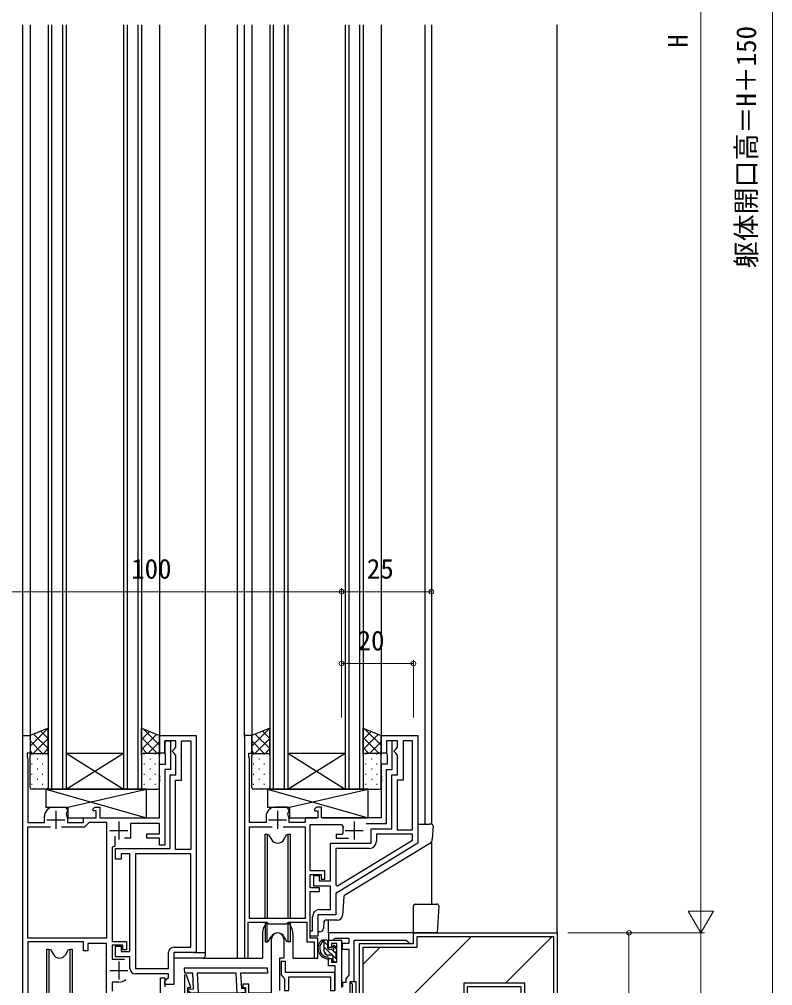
# Model space of a CAD drawing. Units: millimetres, scale not verified. Extents: x -437 to 438, y -681 to 679.
# Drawn here: x -291.5 to -81.8, y -34.2 to 234.9 of the extents above; entities that cross this region are included whole.
import ezdxf
from ezdxf.enums import TextEntityAlignment as Align

# ---------------------------------------------------------------- set-up
doc = ezdxf.new("R2010")
doc.units = ezdxf.units.MM
doc.header["$LTSCALE"] = 4
for name, color, linetype in [('0-2_YKK_11', 7, 'Continuous'), ('0-3_YKK_12', 2, 'Continuous'), ('0-4_YKK_13', 4, 'Continuous'), ('0-7_YSS_K', 3, 'Continuous')]:
    doc.layers.add(name, color=color, linetype=linetype)
doc.layers.add('0-5_YKK_D', color=6, linetype='Continuous', lineweight=18)
doc.styles.add('ＭＳ ゴシック', font='')
doc.styles.get('ＭＳ ゴシック').set_extended_font_data('MS Gothic')

msp = doc.modelspace()

# ---------------------------------------------------------------- linework, layer by layer
at = {"layer": '0-2_YKK_11'}
for p, q in [((-281.302, 14.516), (-281.302, 9.516)), ((-219.602, 14.516), (-219.602, 9.516)), ((-283.802, 12.016), (-278.802, 12.016)), ((-263.802, 11.516), (-263.802, 6.516)), ((-222.102, 12.016), (-217.102, 12.016)), ((-198.302, 11.516), (-198.302, 6.516)), ((-266.302, 9.016), (-261.302, 9.016)), ((-200.802, 9.016), (-195.802, 9.016)), ((-263.802, -27.484), (-263.802, -32.484)), ((-266.302, -29.984), (-261.302, -29.984))]:
    msp.add_line(p, q, dxfattribs=at)
for points in [[(-270.602, -57.484), (-270.602, -48.484), (-272.602, -48.484), (-272.602, -50.484), (-273.602, -50.484), (-273.602, -48.484), (-278.302, -48.484), (-278.802, -48.984), (-283.802, -48.984), (-284.302, -48.484), (-289.502, -48.484), (-289.502, -58.484), (-290.502, -58.484), (-290.502, 35.516), (-288.502, 35.516), (-288.502, 30.516), (-289.302, 30.516), (-289.302, 29.516), (-289.102, 28.967), (-289.102, 11.216), (-284.502, 11.216), (-284.502, 13.016)], [(-260.702, -29.384), (-260.702, -26.184), (-264.702, -26.184), (-264.702, -23.184), (-263.202, -23.184), (-263.202, -24.684), (-260.702, -24.684), (-260.702, 2.516), (-263.202, 2.516), (-263.202, 1.016), (-264.702, 1.016), (-264.702, 4.016), (-249.502, 4.016), (-249.502, 24.516), (-247.902, 24.516), (-247.902, 30.016), (-248.402, 30.516), (-248.902, 31.016), (-248.902, 31.216), (-248.402, 31.716), (-247.902, 32.216), (-247.902, 34.016), (-251.002, 34.016), (-251.002, 30.516), (-252.502, 30.516), (-252.502, 35.516), (-242.302, 35.516)], [(-242.302, 35.516), (-242.302, -24.984), (-248.502, -24.984), (-248.502, -33.884), (-251.002, -33.884), (-251.002, -32.884), (-250.502, -32.384), (-250.002, -31.884), (-250.002, -30.884), (-259.202, -30.884)], [(-222.802, 13.016), (-222.802, 11.216), (-227.402, 11.216), (-227.402, 28.967), (-227.602, 29.516), (-227.602, 30.516), (-226.802, 30.516), (-226.802, 35.516), (-228.802, 35.516), (-228.802, -26.484), (-227.802, -26.484), (-227.802, -16.484), (-222.602, -16.484), (-222.102, -16.984), (-217.102, -16.984), (-216.602, -16.484), (-211.502, -16.484), (-211.502, -21.984), (-209.402, -21.984), (-209.402, -26.484), (-208.402, -26.484), (-208.402, -20.984), (-210.502, -20.984), (-210.502, -7.984), (-207.902, -7.984), (-207.902, -6.984), (-210.502, -6.984), (-210.502, -3.184), (-207.502, -3.184), (-207.502, -4.484), (-206.502, -4.484), (-206.502, -2.184), (-210.502, -2.184), (-210.502, 10.716), (-201.802, 10.716), (-201.329, 10.054)], [(-180.602, 35.516), (-180.602, 5.516), (-203.402, -8.484), (-203.402, -14.484), (-208.402, -14.484), (-208.402, -20.384), (-210.502, -20.384), (-210.502, -18.884), (-209.902, -18.884), (-209.902, -14.984)], [(-207.902, -12.984), (-204.902, -12.984), (-204.902, -6.484), (-209.502, -6.484), (-209.502, -3.484), (-208.002, -3.484), (-208.002, -4.984), (-204.902, -4.984), (-204.902, 5.516), (-193.602, 5.516), (-193.602, 9.516), (-187.802, 9.516), (-187.802, 24.516), (-186.202, 24.516), (-186.202, 30.016), (-186.702, 30.516), (-187.202, 31.016), (-187.202, 31.216), (-186.702, 31.716), (-186.202, 32.216), (-186.202, 34.016), (-189.302, 34.016), (-189.302, 30.516), (-190.802, 30.516), (-190.802, 35.516), (-180.602, 35.516)], [(-282.002, 15.516), (-278.602, 15.516), (-278.102, 14.65), (-278.102, 14.455), (-278.302, 14.108), (-278.488, 13.655), (-278.102, 12.216), (-278.102, 11.216), (-273.602, 11.216), (-273.602, 12.516), (-270.102, 12.516), (-270.102, 14.516), (-270.978, 14.516), (-271.138, 14.904), (-270.526, 15.516), (-269.102, 15.516), (-269.102, 12.516), (-252.502, 12.516), (-252.502, 22.558), (-252.382, 22.741), (-252.382, 23.291), (-252.502, 23.475), (-252.502, 23.558), (-252.382, 23.741), (-252.382, 24.291), (-252.502, 24.475), (-252.502, 27.516), (-250.802, 27.516), (-250.802, 30.17), (-251.002, 30.516), (-251.002, 34.016), (-249.402, 34.016), (-249.402, 26.016), (-251.002, 26.016), (-251.002, 4.916), (-252.502, 4.916), (-252.502, 6.916), (-256.002, 6.916), (-256.002, 8.116), (-252.502, 8.116)], [(-194.92, 11.016), (-189.302, 11.016), (-189.302, 26.016), (-187.702, 26.016), (-187.702, 34.016), (-189.302, 34.016), (-189.302, 30.516), (-189.102, 30.17), (-189.102, 27.516), (-190.802, 27.516), (-190.802, 24.475), (-190.682, 24.291), (-190.682, 23.741), (-190.802, 23.558), (-190.802, 23.475), (-190.682, 23.291), (-190.682, 22.741), (-190.802, 22.558), (-190.802, 12.516), (-207.402, 12.516), (-207.402, 15.516), (-208.826, 15.516), (-209.438, 14.904), (-209.278, 14.516), (-208.402, 14.516), (-208.402, 12.516), (-211.902, 12.516), (-211.902, 11.216), (-216.402, 11.216), (-216.402, 12.216), (-216.788, 13.658), (-216.602, 14.108), (-216.402, 14.455), (-216.402, 14.65), (-216.902, 15.516), (-220.302, 15.516)], [(-279.752, 10.016), (-273.302, 10.016), (-272.302, 11.016), (-272.002, 11.316), (-267.202, 11.316), (-267.202, -20.984), (-289.102, -20.984), (-289.102, 10.016), (-282.852, 10.016)], [(-252.502, 8.116), (-252.502, 11.016), (-260.602, 11.016), (-260.602, 6.916), (-262.252, 6.916)], [(-218.052, 10.016), (-211.902, 10.016), (-211.902, -15.484), (-227.402, -15.484), (-227.402, 10.016), (-221.152, 10.016)], [(-201.417, 8.285), (-201.709, 7.916), (-203.302, 7.916), (-203.302, 6.916), (-199.852, 6.916)], [(-264.952, 7.455), (-264.952, 4.616), (-265.702, 4.343), (-265.702, -21.884), (-261.702, -21.884), (-261.702, -24.184), (-262.702, -24.184), (-262.702, -22.884), (-265.702, -22.884), (-265.702, -26.784), (-262.202, -26.784)], [(-202.89, -6.409), (-182.102, 6.356), (-182.102, 8.016), (-192.102, 8.016), (-192.102, 6.016)], [(-194.102, 4.016), (-203.402, 4.016), (-203.402, -6.123), (-202.89, -6.409)], [(-259.202, 2.516), (-259.202, -29.384), (-250.002, -29.384), (-250.002, -24.984)], [(-248.502, -23.484), (-243.802, -23.484), (-243.802, 2.516), (-259.202, 2.516)], [(-243.202, -44.684), (-245.502, -44.684), (-245.502, -42.584), (-244.702, -42.584), (-244.702, -43.684), (-243.202, -43.684), (-243.202, -38.484), (-244.702, -38.484), (-244.702, -39.584), (-245.502, -39.584), (-245.502, -37.484), (-221.302, -37.484), (-221.302, -21.184)], [(-217.902, -21.184), (-217.902, -26.484), (-219.102, -26.484), (-219.102, -35.484)], [(-199.402, -37.584), (-199.402, -32.984), (-198.302, -32.984), (-198.302, -21.484), (-183.802, -21.484), (-183.302, -21.984), (-182.802, -22.484), (-181.802, -22.484), (-181.802, -19.484), (-205.402, -19.484), (-205.402, -21.484), (-204.198, -21.484), (-203.902, -21.234), (-203.606, -20.984), (-199.802, -20.984), (-199.802, -22.484), (-201.602, -22.484), (-201.602, -23.984), (-199.802, -23.984), (-199.802, -31.301), (-200.202, -31.791), (-200.602, -32.281), (-200.602, -33.284), (-201.502, -33.284), (-201.502, -34.484)], [(-203.602, -35.484), (-203.602, -28.684), (-205.402, -28.684), (-205.402, -26.584), (-204.602, -26.584), (-204.602, -27.684), (-203.102, -27.684), (-203.102, -22.484), (-204.602, -22.484), (-204.602, -23.584), (-205.402, -23.584), (-205.402, -21.484), (-201.802, -21.484), (-201.802, -34.664)], [(-252.202, -36.384), (-252.202, -33.323), (-252.202, -31.984), (-251.002, -31.984), (-251.002, -34.484)], [(-263.802, -33.184), (-265.702, -33.184), (-265.702, -35.684)], [(-198.802, -37.984), (-198.802, -33.746), (-199.342, -33.434), (-199.222, -32.984), (-197.802, -32.984), (-197.802, -38.984)]]:
    msp.add_lwpolyline(points, dxfattribs=at)
for points in [[(-243.802, 34.016), (-243.802, 3.716), (-248.002, 3.716), (-248.002, 23.016), (-246.402, 23.016), (-246.402, 34.016)], [(-182.102, 9.216), (-182.102, 34.016), (-184.702, 34.016), (-184.702, 23.016), (-186.302, 23.016), (-186.302, 9.216)], [(-289.102, -21.984), (-289.102, -47.484), (-273.602, -47.484), (-273.602, -39.484), (-267.202, -39.484), (-267.202, -22.484), (-272.402, -22.484), (-272.402, -24.484), (-273.602, -24.484), (-273.602, -21.984)], [(-245.528, -29.184), (-222.497, -29.184), (-222.418, -30.684), (-229.929, -30.684), (-229.704, -34.969), (-228.705, -34.916), (-228.643, -36.115), (-230.84, -36.23), (-231.13, -30.684), (-242.045, -30.684), (-241.756, -36.201), (-243.678, -36.302), (-244.531, -35.533), (-244.391, -35.138), (-243.017, -35.066), (-243.247, -30.684), (-245.45, -30.684)], [(-203.652, -30.484), (-217.452, -30.484), (-217.452, -27.484), (-218.652, -27.484), (-218.652, -31.184), (-218.152, -31.684), (-217.652, -32.184), (-217.652, -35.484), (-216.452, -35.484), (-216.452, -31.684), (-204.852, -31.684), (-204.852, -35.484), (-203.652, -35.484)], [(-244.202, -37.184), (-222.602, -37.184), (-222.302, -37.484), (-221.302, -37.484), (-221.302, -36.284), (-227.602, -36.284), (-227.602, -33.784), (-229.302, -33.784), (-229.302, -34.684), (-228.502, -34.684), (-228.502, -36.284), (-244.602, -36.284), (-244.602, -34.684), (-243.781, -34.684), (-245.001, -31.146), (-245.502, -31.23), (-245.502, -37.484), (-244.502, -37.484)]]:
    msp.add_lwpolyline(points, close=True, dxfattribs=at)
for centre, radius, start, end in [((-282.002, 13.016), 2.5, 90.00001, 179.99999), ((-220.302, 13.016), 2.5, 90.00001, 179.99999), ((-198.302, 9.016), 3.2, 161.07536, 193.21297), ((-194.102, 6.016), 2, 270.00001, 359.99999), ((-207.902, -14.984), 2, 90.00001, 179.99999), ((-219.602, -21.184), 1.7, 359.99999, 180.00001), ((-248.502, -24.984), 1.5, 90.00001, 179.99999), ((-259.202, -29.384), 1.5, 180.00001, 269.99999), ((-263.802, -29.984), 3.2, 270.00001, 308.36652)]:
    msp.add_arc(centre, radius, start, end, dxfattribs=at)
at = {"layer": '0-3_YKK_12'}
for p, q in [((-290.502, 35.316), (-290.502, 233.415)), ((-288.502, 233.415), (-288.502, 35.027)), ((-283.502, 233.415), (-283.502, 20.516)), ((-282.502, 233.415), (-282.502, 20.516)), ((-279.502, 233.415), (-279.502, 20.516)), ((-278.502, 233.415), (-278.502, 20.516)), ((-262.502, 233.415), (-262.502, 20.516)), ((-261.502, 233.415), (-261.502, 20.516)), ((-258.502, 233.415), (-258.502, 20.516)), ((-257.502, 233.415), (-257.502, 20.516)), ((-252.502, 233.415), (-252.502, 35.516)), ((-239.802, 233.415), (-239.802, -24.984)), ((-230.802, -26.483), (-230.802, 233.415)), ((-228.802, 35.216), (-228.802, 233.415)), ((-226.802, 233.415), (-226.802, 35.027)), ((-221.802, 233.415), (-221.802, 20.516)), ((-220.802, 233.415), (-220.802, 20.516)), ((-217.802, 233.415), (-217.802, 20.516)), ((-216.802, 233.415), (-216.802, 20.516)), ((-200.802, 233.415), (-200.802, 20.516)), ((-199.802, 233.415), (-199.802, 20.516)), ((-196.802, 233.415), (-196.802, 20.516)), ((-195.802, 233.415), (-195.802, 20.516)), ((-190.802, 233.415), (-190.802, 35.516)), ((-178.602, 233.415), (-178.602, 10.816)), ((-176.802, 233.415), (-176.802, 10.816)), ((-278.502, 30.516), (-262.502, 30.516)), ((-278.502, 30.516), (-262.502, 20.516)), ((-278.502, 20.516), (-262.502, 30.516)), ((-216.802, 30.516), (-200.802, 30.516)), ((-216.802, 30.516), (-200.802, 20.516)), ((-216.802, 20.516), (-200.802, 30.516)), ((-283.502, 20.516), (-257.502, 20.516)), ((-221.802, 20.516), (-195.802, 20.516)), ((-176.802, 5.858), (-176.802, -11.484)), ((-205.402, -19.484), (-205.402, -15.984)), ((-223.852, -19.734), (-223.852, -26.483)), ((-215.352, -19.734), (-215.352, -26.483)), ((-181.802, -19.484), (-205.402, -19.484)), ((-242.802, -24.984), (-239.802, -24.984)), ((-240.302, -26.481), (-223.852, -26.483)), ((-215.352, -26.483), (-209.102, -26.484))]:
    msp.add_line(p, q, dxfattribs=at)
for start, end in [(132.61103, 180), (360, 47.38685)]:
    msp.add_arc((-219.602, -19.734), 4.25, start, end, dxfattribs=at)
at = {"layer": '0-4_YKK_13'}
for p, q in [((-288.502, 32.484), (-283.502, 37.484)), ((-288.502, 35.312), (-288.167, 35.647)), ((-288.502, 35.513), (-288.502, 30.013)), ((-283.502, 31.827), (-287.564, 35.889)), ((-283.502, 34.656), (-285.543, 36.697)), ((-283.502, 37.484), (-283.523, 37.505)), ((-257.502, 37.2), (-257.278, 37.424)), ((-257.502, 34.371), (-255.258, 36.616)), ((-257.502, 31.543), (-253.237, 35.808)), ((-252.502, 32.768), (-257.077, 37.344)), ((-252.502, 35.513), (-252.502, 30.013)), ((-226.802, 32.484), (-221.802, 37.484)), ((-226.802, 35.312), (-226.467, 35.647)), ((-226.802, 35.513), (-226.802, 30.013)), ((-221.802, 31.827), (-225.864, 35.889)), ((-221.802, 34.656), (-223.843, 36.697)), ((-221.802, 37.484), (-221.823, 37.505)), ((-195.802, 37.2), (-195.578, 37.424)), ((-195.802, 34.371), (-193.558, 36.616)), ((-195.802, 31.543), (-191.537, 35.808)), ((-190.802, 32.768), (-195.377, 37.344)), ((-190.802, 35.513), (-190.802, 30.013)), ((-285.017, 30.513), (-288.502, 33.999)), ((-287.644, 30.513), (-283.502, 34.656)), ((-253.076, 30.513), (-257.502, 34.94)), ((-255.703, 30.513), (-252.502, 33.714)), ((-223.317, 30.513), (-226.802, 33.999)), ((-225.944, 30.513), (-221.802, 34.656)), ((-191.376, 30.513), (-195.802, 34.94)), ((-194.003, 30.513), (-190.802, 33.714)), ((-287.845, 30.513), (-288.502, 31.17)), ((-288.502, 21.013), (-288.502, 30.013)), ((-288.147, 30.418), (-287.947, 30.418)), ((-288.002, 30.513), (-284.002, 30.513)), ((-285.117, 30.418), (-284.917, 30.418)), ((-284.816, 30.513), (-283.502, 31.827)), ((-283.502, 30.013), (-283.502, 21.013)), ((-255.904, 30.513), (-257.502, 32.111)), ((-257.502, 30.013), (-257.502, 21.013)), ((-253.002, 30.513), (-257.002, 30.513)), ((-256.817, 30.418), (-256.617, 30.418)), ((-253.787, 30.418), (-253.587, 30.418)), ((-252.888, 30.5), (-252.502, 30.886)), ((-252.502, 21.013), (-252.502, 30.013)), ((-226.145, 30.513), (-226.802, 31.17)), ((-226.802, 21.013), (-226.802, 30.013)), ((-226.447, 30.418), (-226.247, 30.418)), ((-226.302, 30.513), (-222.302, 30.513)), ((-223.417, 30.418), (-223.217, 30.418)), ((-223.116, 30.513), (-221.802, 31.827)), ((-221.802, 30.013), (-221.802, 21.013)), ((-194.204, 30.513), (-195.802, 32.111)), ((-195.802, 30.013), (-195.802, 21.013)), ((-191.302, 30.513), (-195.302, 30.513)), ((-195.117, 30.418), (-194.917, 30.418)), ((-192.087, 30.418), (-191.887, 30.418)), ((-191.188, 30.5), (-190.802, 30.886)), ((-190.802, 21.013), (-190.802, 30.013)), ((-288.147, 27.588), (-287.947, 27.588)), ((-286.532, 29.003), (-286.332, 29.003)), ((-285.117, 27.588), (-284.917, 27.588)), ((-256.817, 27.588), (-256.617, 27.588)), ((-255.202, 29.003), (-255.002, 29.003)), ((-253.787, 27.588), (-253.587, 27.588)), ((-226.447, 27.588), (-226.247, 27.588)), ((-224.832, 29.003), (-224.632, 29.003)), ((-223.417, 27.588), (-223.217, 27.588)), ((-195.117, 27.588), (-194.917, 27.588)), ((-193.502, 29.003), (-193.302, 29.003)), ((-192.087, 27.588), (-191.887, 27.588)), ((-288.147, 24.758), (-287.947, 24.758)), ((-286.532, 26.173), (-286.332, 26.173)), ((-285.117, 24.758), (-284.917, 24.758)), ((-256.817, 24.758), (-256.617, 24.758)), ((-255.202, 26.173), (-255.002, 26.173)), ((-253.787, 24.758), (-253.587, 24.758)), ((-226.447, 24.758), (-226.247, 24.758)), ((-224.832, 26.173), (-224.632, 26.173)), ((-223.417, 24.758), (-223.217, 24.758)), ((-195.117, 24.758), (-194.917, 24.758)), ((-193.502, 26.173), (-193.302, 26.173)), ((-192.087, 24.758), (-191.887, 24.758)), ((-288.147, 21.928), (-287.947, 21.928)), ((-286.532, 23.343), (-286.332, 23.343)), ((-285.117, 21.928), (-284.917, 21.928)), ((-256.817, 21.928), (-256.617, 21.928)), ((-255.202, 23.343), (-255.002, 23.343)), ((-253.787, 21.928), (-253.587, 21.928)), ((-226.447, 21.928), (-226.247, 21.928)), ((-224.832, 23.343), (-224.632, 23.343)), ((-223.417, 21.928), (-223.217, 21.928)), ((-195.117, 21.928), (-194.917, 21.928)), ((-193.502, 23.343), (-193.302, 23.343)), ((-192.087, 21.928), (-191.887, 21.928)), ((-284.002, 20.513), (-288.002, 20.513)), ((-284.102, 20.516), (-256.102, 12.516)), ((-278.002, 15.516), (-256.102, 20.516)), ((-257.002, 20.513), (-253.002, 20.513)), ((-222.302, 20.513), (-226.302, 20.513)), ((-222.402, 20.516), (-194.402, 12.516)), ((-216.302, 15.516), (-194.402, 20.516)), ((-195.302, 20.513), (-191.302, 20.513)), ((-180.602, 10.816), (-177.329, 10.816)), ((-176.828, 10.816), (-177.329, 10.816)), ((-176.329, 10.286), (-176.554, 6.596)), ((-219.717, 5.518), (-219.716, 5.517)), ((-219.465, 5.52), (-219.464, 5.518)), ((-177.269, 5.408), (-200.967, -9.095)), ((-201.205, -9.491), (-201.516, -14.575)), ((-181.302, -11.484), (-175.244, -11.484)), ((-203.013, -15.984), (-206.236, -15.984)), ((-206.735, -16.453), (-206.845, -18.245)), ((-219.717, -19.488), (-219.716, -19.487)), ((-219.465, -19.49), (-219.464, -19.488)), ((-207.873, -19.184), (-208.402, -19.184)), ((-207.843, -19.184), (-207.873, -19.184)), ((-207.873, -19.184), (-207.843, -19.184)), ((-205.902, -21.484), (-207.202, -21.484)), ((-206.602, -24.684), (-206.602, -21.484)), ((-205.602, -23.009), (-206.602, -22.009)), ((-203.102, -26.923), (-206.602, -23.423)), ((-205.602, -23.784), (-205.602, -21.784)), ((-204.663, -24.084), (-205.302, -24.084)), ((-204.202, -23.284), (-204.202, -23.623)), ((-203.102, -24.095), (-204.12, -23.077)), ((-203.19, -23.572), (-203.69, -23.072)), ((-203.102, -24.384), (-203.102, -23.784)), ((-280.417, -26.48), (-280.416, -26.481)), ((-280.165, -26.479), (-280.164, -26.48)), ((-240.802, -26.484), (-248.502, -26.484)), ((-240.302, -26.484), (-240.802, -26.484)), ((-239.802, -24.984), (-239.802, -25.984)), ((-205.77, -25.669), (-206.588, -24.851)), ((-204.502, -25.684), (-205.602, -25.684)), ((-203.302, -25.309), (-204.295, -24.316)), ((-204.202, -25.984), (-204.202, -27.284)), ((-203.302, -26.584), (-203.302, -24.584)), ((-203.102, -27.284), (-203.102, -26.784)), ((-203.856, -27.584), (-204.202, -27.237)), ((-203.902, -27.584), (-203.402, -27.584))]:
    msp.add_line(p, q, dxfattribs=at)
for points in [[(-283.502, 30.013), (-283.502, 37.513), (-288.502, 35.513)], [(-257.502, 30.013), (-257.502, 37.513), (-252.502, 35.513)], [(-221.802, 30.013), (-221.802, 37.513), (-226.802, 35.513)], [(-195.802, 30.013), (-195.802, 37.513), (-190.802, 35.513)], [(-268.805, 12.516), (-256.102, 12.516), (-256.102, 20.516), (-284.102, 20.516), (-284.102, 15.516), (-278.002, 15.516), (-278.002, 12.516), (-270.399, 12.516)], [(-207.105, 12.516), (-194.402, 12.516), (-194.402, 20.516), (-222.402, 20.516), (-222.402, 15.516), (-216.302, 15.516), (-216.302, 12.516), (-208.699, 12.516)], [(-223.102, -15.485), (-223.102, 8.015), (-222.56, 8.015), (-222.56, -15.485)], [(-222.552, 8.015), (-222.107, 7.853), (-221.334, 6.515)], [(-217.87, 6.515), (-217.098, 7.853), (-216.652, 8.015)], [(-216.644, -15.485), (-216.644, 8.015), (-216.102, 8.015), (-216.102, -15.485)], [(-174.745, -12.014), (-175.202, -19.484), (-181.802, -19.484), (-181.802, -11.984)], [(-223.102, -16.485), (-223.102, -21.985), (-222.56, -21.985), (-222.56, -16.535)], [(-216.102, -16.485), (-216.102, -21.985), (-216.644, -21.985), (-216.644, -16.535)], [(-222.552, -21.985), (-222.107, -21.823), (-221.334, -20.485)], [(-217.87, -20.485), (-217.098, -21.823), (-216.652, -21.985)], [(-283.802, -47.484), (-283.802, -23.984), (-283.26, -23.984), (-283.26, -47.484)], [(-283.252, -23.984), (-282.807, -24.146), (-282.034, -25.484)], [(-278.57, -25.484), (-277.798, -24.146), (-277.352, -23.984)], [(-277.344, -47.484), (-277.344, -23.984), (-276.802, -23.984), (-276.802, -47.484)]]:
    msp.add_lwpolyline(points, dxfattribs=at)
for centre, radius, start, end in [((-288.002, 30.013), 0.5, 90, 180), ((-284.002, 30.013), 0.5, 0, 90), ((-257.002, 30.013), 0.5, 90, 180), ((-253.002, 30.013), 0.5, 0, 90), ((-226.302, 30.013), 0.5, 90, 180), ((-222.302, 30.013), 0.5, 0, 90), ((-195.302, 30.013), 0.5, 90, 180), ((-191.302, 30.013), 0.5, 0, 90), ((-288.002, 21.013), 0.5, 180, 270), ((-284.002, 21.013), 0.5, 270, 0), ((-257.002, 21.013), 0.5, 180, 270), ((-253.002, 21.013), 0.5, 270, 0), ((-226.302, 21.013), 0.5, 180, 270), ((-222.302, 21.013), 0.5, 270, 0), ((-195.302, 21.013), 0.5, 180, 270), ((-191.302, 21.013), 0.5, 270, 0), ((-176.828, 10.316), 0.5, 356.5, 90), ((-219.602, 7.515), 2, 209.99998, 330.00003), ((-178.052, 6.688), 1.5, 301.46663, 356.5), ((-200.706, -9.521), 0.5, 121.46663, 176.5), ((-181.302, -11.984), 0.5, 90, 180), ((-175.244, -11.984), 0.5, 356.5, 90), ((-206.236, -16.484), 0.5, 90, 176.5), ((-203.013, -14.484), 1.5, 270, 356.5), ((-207.843, -18.184), 1, 270, 356.5), ((-219.602, -21.485), 2, 30.00001, 150.00001), ((-205.488, -23.804), 2.885, 126.45193, 263.90389), ((-205.902, -21.784), 0.3, 0, 90), ((-205.402, -23.771), 2.504, 139.45806, 259.25217), ((-207.462, -21.888), 0.3, 301.6219, 336.95039), ((-207.002, -22.084), 0.2, 36.8699, 156.95039), ((-206.602, -21.784), 0.3, 216.8699, 270), ((-205.302, -23.784), 0.3, 180, 270), ((-204.663, -24.384), 0.3, 33.05573, 90), ((-204.202, -24.084), 0.25, 213.05573, 56.94427), ((-203.902, -23.284), 0.3, 45, 180), ((-203.902, -23.623), 0.3, 180, 236.94427), ((-203.402, -23.784), 0.3, 0, 45), ((-280.302, -24.484), 2, 209.99998, 330.00003), ((-240.302, -25.984), 0.5, 270, 0), ((-205.602, -24.684), 1, 180, 270), ((-205.724, -26.434), 0.25, 253.6388, 125.58163), ((-204.502, -25.984), 0.3, 0, 90), ((-203.302, -24.384), 0.2, 270, 0), ((-203.302, -26.784), 0.2, 0, 90), ((-203.902, -27.284), 0.3, 180, 270), ((-203.402, -27.284), 0.3, 270, 0)]:
    msp.add_arc(centre, radius, start, end, dxfattribs=at)
at = {"layer": '0-5_YKK_D'}
for p, q in [((-81.802, 540.513), (-81.802, -109.487)), ((-101.802, -12.487), (-101.802, 473.513)), ((-301.802, 75.516), (-201.802, 75.516)), ((-201.802, 40.516), (-201.802, 76.516)), ((-201.802, 40.516), (-201.802, 76.516)), ((-201.802, 75.516), (-176.802, 75.516)), ((-176.802, 40.516), (-176.802, 76.516)), ((-201.802, 40.516), (-201.802, 56.516)), ((-181.802, 40.516), (-181.802, 56.516)), ((-201.802, 55.516), (-181.802, 55.516)), ((-101.802, -19.487), (-101.802, -7.362)), ((-101.802, -19.487), (-105.302, -13.424)), ((-98.302, -13.424), (-105.302, -13.424)), ((-101.802, -19.487), (-98.302, -13.424)), ((-138.802, -19.487), (-100.802, -19.487)), ((-138.802, -19.487), (-100.802, -19.487)), ((-138.802, -19.487), (-120.802, -19.487)), ((-121.802, -59.484), (-121.802, -19.487)), ((-101.802, -19.487), (-101.802, -109.487))]:
    msp.add_line(p, q, dxfattribs=at)
for centre in [(-201.802, 75.516), (-201.802, 75.516), (-176.802, 75.516), (-201.802, 55.516), (-181.802, 55.516), (-121.802, -19.487)]:
    msp.add_circle(centre, 0.637, dxfattribs=at)
at = {"layer": '0-7_YSS_K'}
for p, q in [((-141.802, -19.487), (-141.802, 233.415)), ((-183.625, -38.487), (-165.625, -20.487)), ((-156.174, -33.487), (-143.174, -20.487)), ((-195.802, -28.214), (-191.075, -23.487))]:
    msp.add_line(p, q, dxfattribs=at)
for points in [[(-196.802, -39.487), (-196.802, -22.487), (-181.802, -22.487), (-181.802, -19.487), (-141.802, -19.487), (-141.802, -39.487), (-151.802, -39.487), (-151.802, -34.487), (-166.802, -34.487), (-166.802, -39.487)], [(-195.802, -38.487), (-195.802, -23.487), (-180.802, -23.487), (-180.802, -20.487), (-142.802, -20.487), (-142.802, -38.487), (-150.802, -38.487), (-150.802, -33.487), (-167.802, -33.487), (-167.802, -38.487)]]:
    msp.add_lwpolyline(points, close=True, dxfattribs=at)

# ---------------------------------------------------------------- texts
at = {"layer": '0-5_YKK_D', "style": 'ＭＳ ゴシック'}
for s, p in [('躯体開口高＝H＋150', (-84.782, 165.592)), ('H', (-103.802, 227.019))]:
    msp.add_text(s, height=5.499, rotation=90, dxfattribs=at).set_placement(p, align=Align.BOTTOM_LEFT)
for s, p in [('100', (-260.367, 77.516)), ('25', (-194.757, 77.516)), ('20', (-197.342, 57.516))]:
    msp.add_text(s, height=5.499, dxfattribs=at).set_placement(p, align=Align.BOTTOM_LEFT)

doc.saveas('drawing.dxf')
